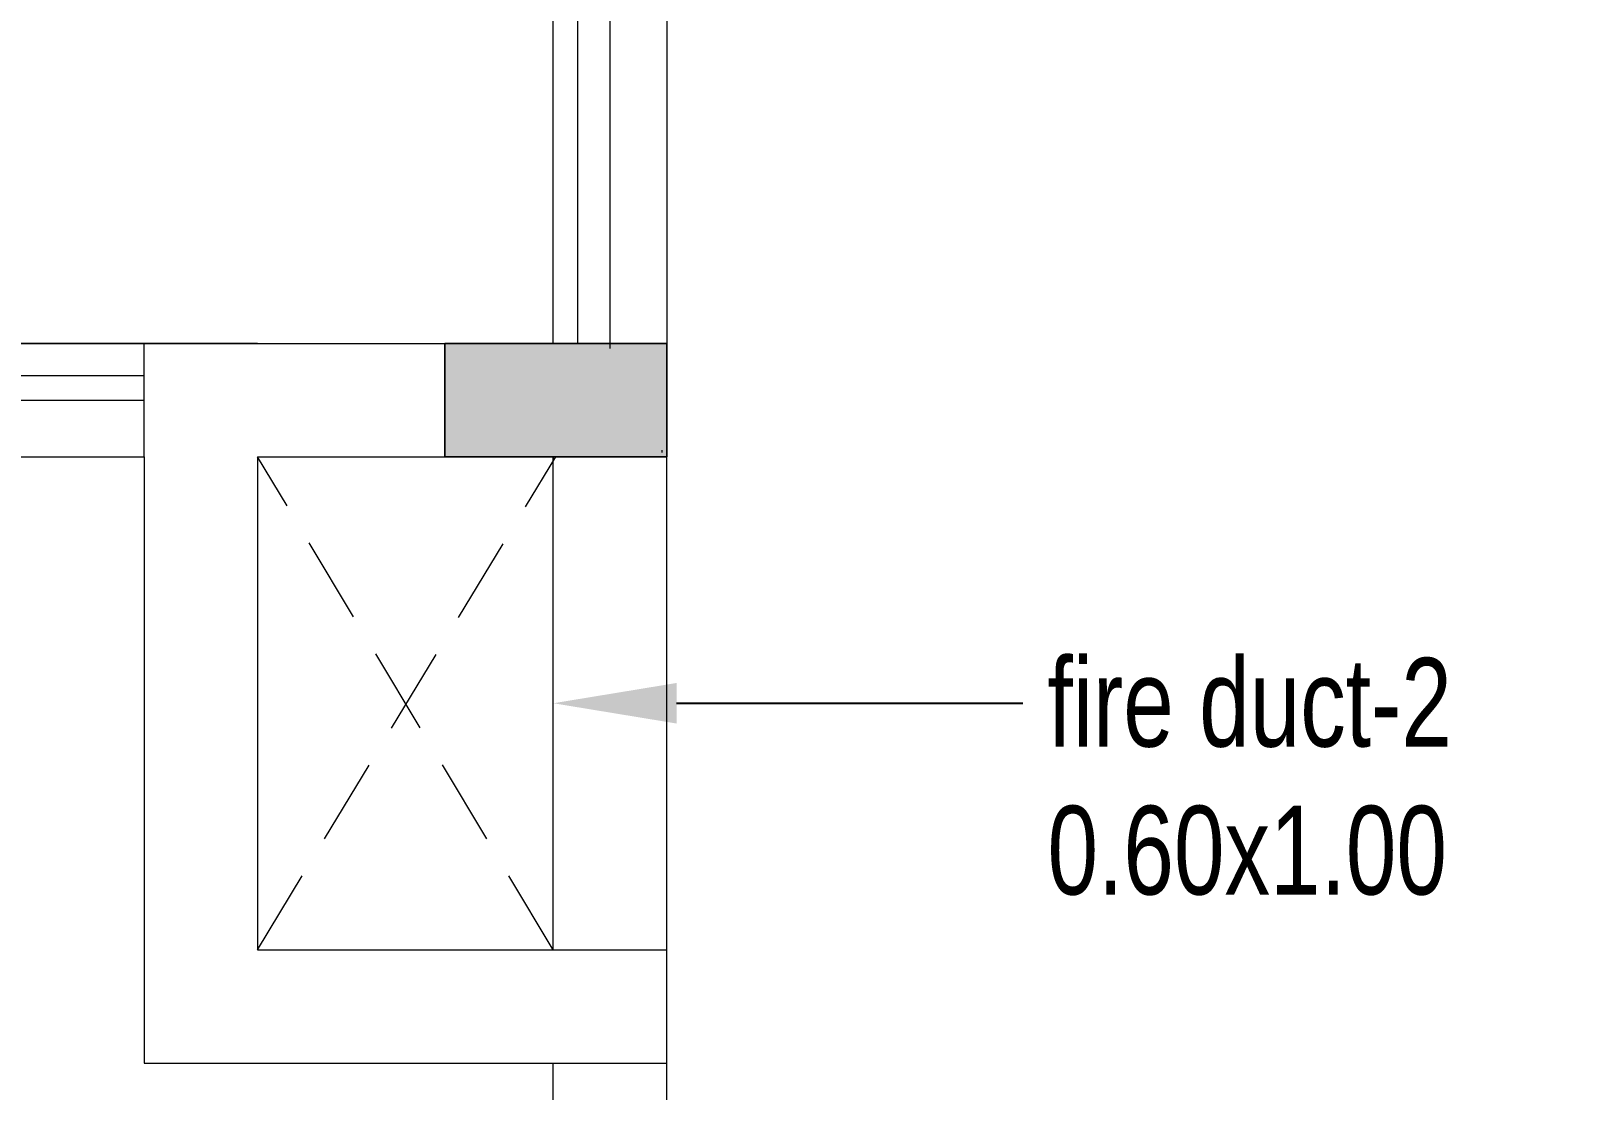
# Model space of a CAD drawing. Header units: metres. Extents: x 191982 to 427160, y -8904 to 80370.
# Drawn here: x 381938 to 385077, y 56527 to 58676 of the extents above; entities that cross this region are included whole.
import ezdxf
from ezdxf import colors
from ezdxf.entities.mleader import LeaderData, LeaderLine
from ezdxf.math import Vec2, Vec3

# ---------------------------------------------------------------- set-up
doc = ezdxf.new("R2010")
doc.units = ezdxf.units.M
doc.header["$LTSCALE"] = 700
doc.header["$MEASUREMENT"] = 0
doc.linetypes.add('DASHED2', pattern=[0.375, 0.25, -0.125])
doc.layers.add('NEW PLANS', color=7, linetype='Continuous', lineweight=9)
doc.layers.add('PLAN', color=7, linetype='Continuous', lineweight=9)
doc.styles.get("Standard").update_dxf_attribs({"font": 'swisscl.ttf'})

msp = doc.modelspace()

# ---------------------------------------------------------------- hatches: boundary and pattern name
at = {"layer": 'NEW PLANS'}
for points in [[(382777.772, 57811.692), (382777.772, 58041.692), (382997.772, 58041.692), (382997.772, 57811.692)], [(382777.772, 57811.692), (382777.772, 58041.692), (382997.772, 58041.692), (382997.772, 57811.692)], [(382777.772, 57811.692), (382777.772, 58041.692), (382997.772, 58041.692), (382997.772, 57811.692)], [(382777.772, 57811.692), (382777.772, 58041.692), (382997.772, 58041.692), (382997.772, 57811.692)], [(382777.772, 58041.692), (382777.772, 57811.692), (382997.772, 57811.692), (382997.772, 58041.692)], [(382777.772, 57811.692), (382777.772, 58041.692), (382997.772, 58041.692), (382997.772, 57811.692)], [(382777.772, 57811.692), (382777.772, 58041.692), (382997.772, 58041.692), (382997.772, 57811.692)], [(382777.772, 57811.692), (382777.772, 58041.692), (382997.772, 58041.692), (382997.772, 57811.692)], [(382777.772, 57811.692), (382777.772, 58041.692), (382997.772, 58041.692), (382997.772, 57811.692)], [(382777.772, 58041.692), (382777.772, 57811.692), (382997.772, 57811.692), (382997.772, 58041.692)], [(382997.772, 57811.692), (382997.772, 58041.692), (383227.772, 58041.692), (383227.772, 57811.692)], [(382997.772, 57811.692), (382997.772, 58041.692), (383227.772, 58041.692), (383227.772, 57811.692)], [(382997.772, 57811.692), (382997.772, 58041.692), (383227.772, 58041.692), (383227.772, 57811.692)], [(382997.772, 57811.692), (382997.772, 58041.692), (383227.772, 58041.692), (383227.772, 57811.692)], [(382997.772, 58041.692), (382997.772, 57811.692), (383227.772, 57811.692), (383227.772, 58041.692)], [(382997.772, 57811.692), (382997.772, 58041.692), (383227.772, 58041.692), (383227.772, 57811.692)], [(382997.772, 57811.692), (382997.772, 58041.692), (383227.772, 58041.692), (383227.772, 57811.692)], [(382997.772, 57811.692), (382997.772, 58041.692), (383227.772, 58041.692), (383227.772, 57811.692)], [(382997.772, 57811.692), (382997.772, 58041.692), (383227.772, 58041.692), (383227.772, 57811.692)], [(382997.772, 58041.692), (382997.772, 57811.692), (383227.772, 57811.692), (383227.772, 58041.692)]]:
    msp.add_hatch(color=256, dxfattribs=at).paths.add_polyline_path(points)

# ---------------------------------------------------------------- linework, layer by layer
for p, q in [((382997.772, 58041.692), (382997.772, 61271.692)), ((382997.772, 58041.692), (382997.772, 61271.692)), ((383047.772, 58041.692), (383047.772, 61271.692)), ((383112.772, 60821.692), (383112.772, 58031.399)), ((383227.772, 60821.692), (383227.772, 58041.692)), ((382397.772, 58041.692), (379767.772, 58041.692)), ((379997.772, 58041.692), (383227.772, 58041.692)), ((379997.772, 58041.692), (383227.772, 58041.692)), ((379997.772, 58041.692), (383227.772, 58041.692)), ((381997.772, 58041.692), (382397.772, 58041.692)), ((381997.772, 58041.692), (383227.772, 58041.692)), ((382167.772, 57811.692), (382167.772, 58041.692)), ((382547.772, 58041.692), (383227.772, 58041.692)), ((382777.772, 58041.692), (382777.772, 57811.692)), ((382777.772, 58041.692), (382777.772, 57811.692)), ((382777.772, 57811.692), (382777.772, 58041.692)), ((382777.772, 58041.692), (382777.772, 57811.692)), ((382777.772, 58041.692), (382777.772, 57811.692)), ((382777.772, 57811.692), (382777.772, 58041.692)), ((383227.772, 57811.692), (383227.772, 58041.692)), ((383227.772, 57811.692), (383227.772, 58041.692)), ((383227.772, 57811.692), (383227.772, 58041.692)), ((383227.772, 57811.692), (383227.772, 58041.692)), ((383227.772, 57811.692), (383227.772, 58041.692)), ((383227.772, 57811.692), (383227.772, 58041.692)), ((383227.772, 57811.692), (383227.772, 58041.692)), ((383227.772, 57811.692), (383227.772, 58041.692)), ((383227.772, 57811.692), (383227.772, 58041.692)), ((383227.772, 57811.692), (383227.772, 58041.692)), ((380667.772, 57976.692), (382167.772, 57976.692)), ((380667.772, 57926.692), (382167.772, 57926.692)), ((382167.772, 57811.692), (382167.772, 57891.692)), ((379997.772, 57811.692), (382167.772, 57811.692)), ((380093.041, 57811.692), (382167.772, 57811.692)), ((380093.041, 57811.692), (382167.772, 57811.692)), ((380093.041, 57811.692), (382167.772, 57811.692)), ((382167.772, 57811.692), (382167.772, 56581.692)), ((382167.772, 57811.692), (382167.772, 56581.692)), ((382397.772, 57811.692), (383227.772, 57811.692)), ((382397.772, 57811.692), (383227.772, 57811.692)), ((382397.772, 57811.692), (383227.772, 57811.692)), ((382397.772, 57811.692), (383227.772, 57811.692)), ((382397.772, 57811.692), (383227.772, 57811.692)), ((382397.772, 57811.692), (383227.772, 57811.692)), ((382397.772, 57811.692), (383227.772, 57811.692)), ((382397.772, 57811.692), (382997.772, 57811.692)), ((382397.772, 57811.692), (382397.772, 56811.692)), ((382397.772, 57811.692), (383227.772, 57811.692)), ((382397.772, 57811.692), (383227.772, 57811.692)), ((382397.772, 57811.692), (383227.772, 57811.692)), ((382397.772, 57811.692), (383227.772, 57811.692)), ((382397.772, 57811.692), (383227.772, 57811.692)), ((382397.772, 57811.692), (383227.772, 57811.692)), ((382397.772, 57811.692), (383227.772, 57811.692)), ((382397.772, 57811.692), (382997.772, 57811.692)), ((382397.772, 57811.692), (382397.772, 56811.692)), ((382997.772, 56811.692), (382997.772, 57811.692)), ((382997.772, 57811.692), (382997.772, 57803.428)), ((382997.772, 56811.692), (382997.772, 57811.692)), ((382997.772, 57811.692), (382997.772, 57803.428)), ((383218.401, 57820.64), (383218.401, 57825.418)), ((383218.401, 57820.64), (383218.401, 57825.418)), ((382397.772, 56811.692), (382997.772, 56811.692)), ((382397.772, 56811.692), (383227.772, 56811.692)), ((383227.772, 56581.692), (383227.772, 56811.692)), ((383227.772, 55942.636), (383227.772, 56811.692)), ((382167.772, 56581.692), (382997.772, 56581.692)), ((382167.772, 56581.692), (382997.772, 56581.692)), ((382997.772, 55942.636), (382997.772, 56581.692))]:
    msp.add_line(p, q, dxfattribs=at)
for points in [[(383227.772, 58041.692), (383227.772, 57811.692), (382777.772, 57811.692), (382777.772, 58041.692)], [(383227.772, 58041.692), (383227.772, 57811.692), (382777.772, 57811.692), (382777.772, 58041.692)], [(383227.772, 58041.692), (383227.772, 57811.692), (382777.772, 57811.692), (382777.772, 58041.692)], [(383227.772, 58041.692), (383227.772, 57811.692), (382777.772, 57811.692), (382777.772, 58041.692)], [(383227.772, 57811.692), (383227.772, 58041.692), (382777.772, 58041.692), (382777.772, 57811.692)], [(383227.772, 58041.692), (383227.772, 57811.692), (382777.772, 57811.692), (382777.772, 58041.692)], [(383227.772, 58041.692), (383227.772, 57811.692), (382777.772, 57811.692), (382777.772, 58041.692)], [(383227.772, 58041.692), (383227.772, 57811.692), (382777.772, 57811.692), (382777.772, 58041.692)], [(383227.772, 58041.692), (383227.772, 57811.692), (382777.772, 57811.692), (382777.772, 58041.692)], [(383227.772, 57811.692), (383227.772, 58041.692), (382777.772, 58041.692), (382777.772, 57811.692)]]:
    msp.add_lwpolyline(points, close=True, dxfattribs=at)
at = {"layer": 'PLAN', "linetype": 'DASHED2'}
for p, q in [((382397.772, 56811.692), (383002.772, 57811.692)), ((382997.772, 56811.692), (382397.772, 57811.692)), ((382397.772, 56811.692), (383002.772, 57811.692)), ((382997.772, 56811.692), (382397.772, 57811.692))]:
    msp.add_line(p, q, dxfattribs=at)
at = {"layer": 'PLAN'}
for p, q in [((383227.772, 56811.692), (383227.772, 57811.692)), ((382997.772, 56581.692), (383227.772, 56581.692))]:
    msp.add_line(p, q, dxfattribs=at)

# ---------------------------------------------------------------- leaders
ml = msp.add_multileader_mtext('Standard', dxfattribs=at)
ml.set_content('fire duct-2\\P0.60x1.00', color=256)
ml.set_leader_properties()
ml.build(insert=Vec2(0, 0))
ml.multileader.update_dxf_attribs({"leader_type": 2, "text_right_attachment_type": 6, "dogleg_length": 0.1, "arrow_head_size": 250})
ctx = ml.context
ctx.base_point, ctx.char_height, ctx.arrow_head_size, ctx.landing_gap_size, ctx.plane_origin = Vec3(383950.598, 57311.692), 180, 250, 50, Vec3(382997.772, 57311.692)
ctx.right_attachment = 6
notes = []
notes.append((ctx, [(0, (1, 1, 0), (383850.598, 57311.692), (1, 0), 100, [(0, [(382997.772, 57311.692)], 0, [])])]))
ctx.mtext.insert, ctx.mtext.flow_direction = Vec3(384000.598, 57403.689), 5
for ctx, leaders in notes:
    for number, flags, end, landing, length, lines in leaders:
        leader = LeaderData()
        leader.index, (leader.has_last_leader_line, leader.has_dogleg_vector, leader.attachment_direction) = number, flags
        leader.last_leader_point, leader.dogleg_vector, leader.dogleg_length = Vec3(end), Vec3(landing), length
        for number, points, colour, breaks in lines:
            line = LeaderLine()
            line.index, line.vertices, line.color, line.breaks = number, Vec3.list(points), colors.encode_raw_color(colour), breaks
            leader.lines.append(line)
        ctx.leaders.append(leader)

doc.saveas('drawing.dxf')
